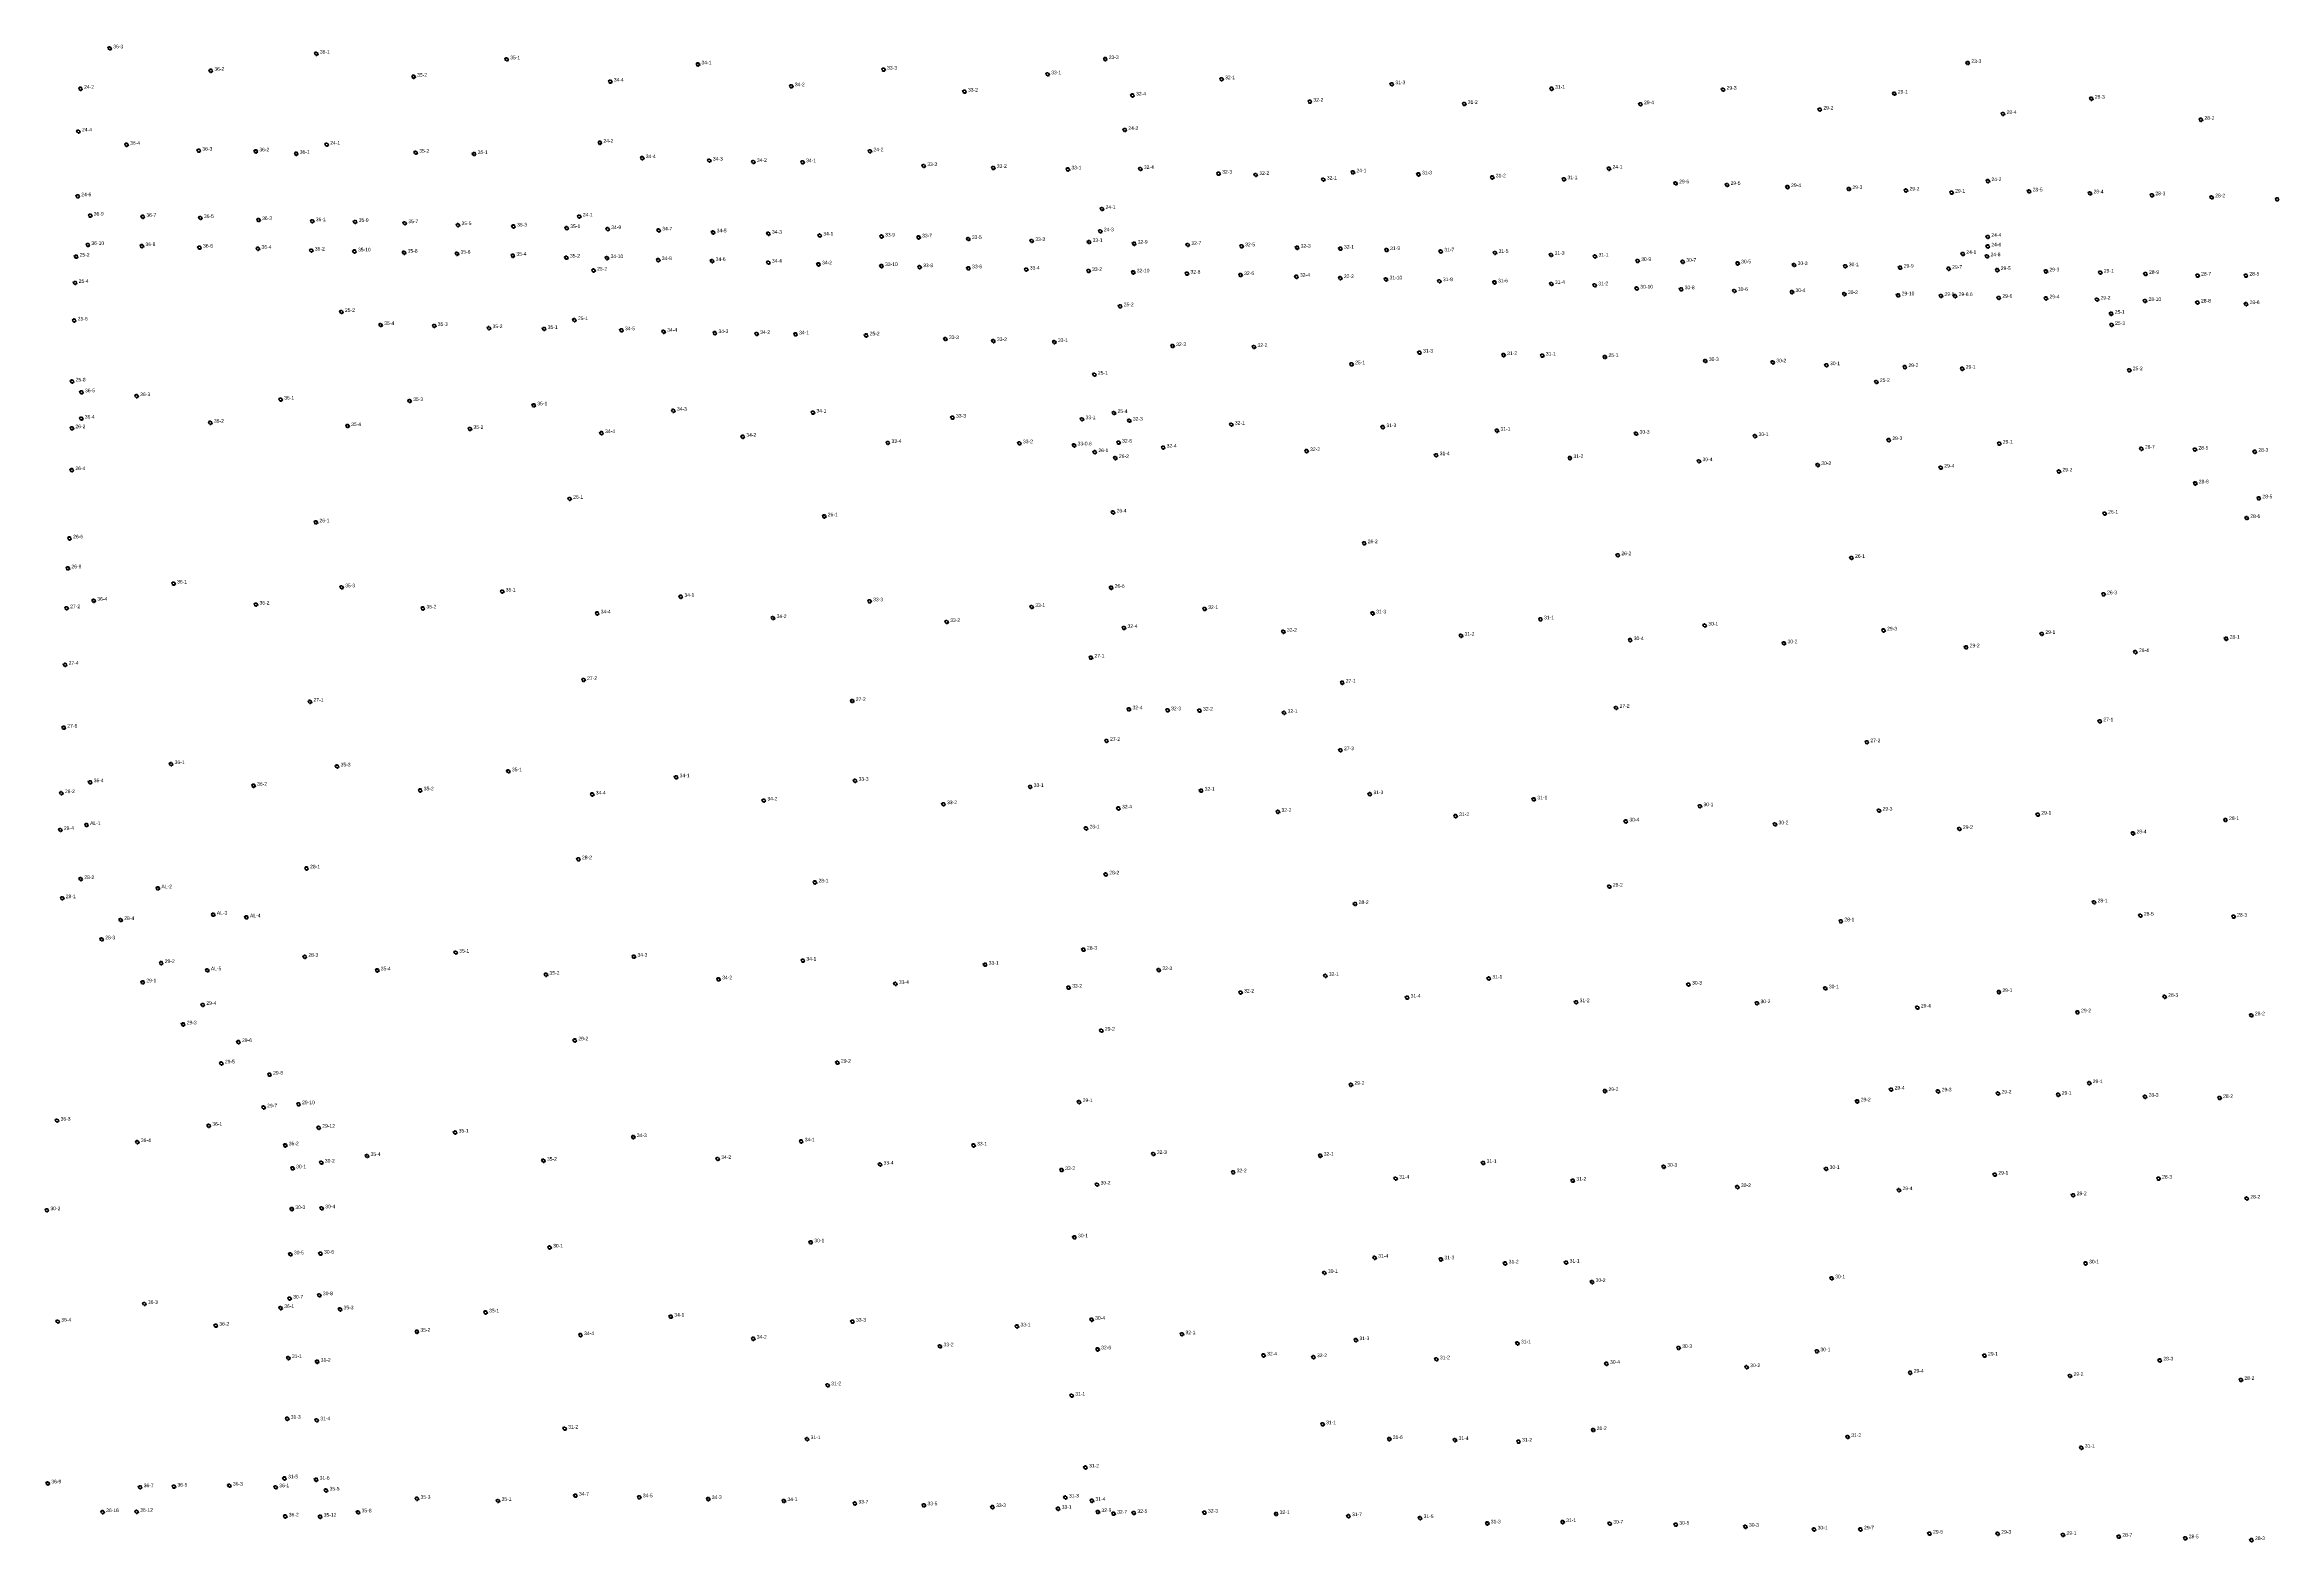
# Model space of a CAD drawing. Header units: inches. Extents: x 486468 to 494393, y 5455952 to 5461583.
# Drawn here: x 486468 to 487712, y 5456130 to 5456964 of the extents above; entities that cross this region are included whole.
import ezdxf

# ---------------------------------------------------------------- set-up
doc = ezdxf.new("R2010")
doc.units = ezdxf.units.IN
doc.header["$MEASUREMENT"] = 0
doc.layers.add('StreetLightingPoles', color=10, linetype='Continuous')

# ---------------------------------------------------------------- blocks, each defined once
blk = doc.blocks.new('Light')
at = {"color": 255}
for p, q in [((-0.7, 0.2), (-1.2, 0.4)), ((-0.4, 0.6), (-0.7, 1)), ((0, 0.7), (0, 1.2)), ((0.4, 0.6), (0.7, 1)), ((0.7, 0.2), (1.2, 0.4)), ((-0.7, -0.2), (-1.2, -0.4)), ((-0.4, -0.6), (-0.7, -1)), ((0, -0.8), (0, -1.3)), ((0.4, -0.6), (0.7, -1)), ((0.7, -0.2), (1.2, -0.4))]:
    blk.add_line(p, q, dxfattribs=at)
blk.add_circle((0, 0), 0.75, dxfattribs=at)

msp = doc.modelspace()

# ---------------------------------------------------------------- block references
at = {"layer": 'StreetLightingPoles'}
for p in [(486504.046, 5456962.051), (486619.114, 5456959.069), (486560.36, 5456949.568), (486725.131, 5456955.935), (486831.62, 5456953.113), (486934.999, 5456950.198), (487026.379, 5456947.604), (487058.416, 5456956.088), (487538.781, 5456953.891), (486487.801, 5456939.509), (486673.267, 5456946.243), (486782.803, 5456943.532), (486883.591, 5456940.94), (486980.04, 5456937.972), (487073.629, 5456935.795), (487123.214, 5456944.858), (487218.03, 5456942.066), (487307, 5456939.547), (487402.51, 5456939.058), (487497.859, 5456936.819), (487172.399, 5456932.369), (487258.366, 5456931.101), (487356.53, 5456930.928), (487456.403, 5456927.963), (487558.38, 5456925.503), (487607.564, 5456934.006), (487668.608, 5456922.241), (486486.618, 5456915.724), (486777.008, 5456909.475), (487069.326, 5456916.59), (486513.448, 5456908.325), (486553.651, 5456905.085), (486585.423, 5456904.652), (486607.902, 5456903.356), (486624.892, 5456908.418), (486674.472, 5456903.938), (486707.008, 5456903.21), (486800.596, 5456900.9), (486837.959, 5456899.559), (486862.484, 5456898.793), (486889.884, 5456898.602), (486927.424, 5456904.712), (486957.353, 5456896.536), (486996.097, 5456895.46), (487037.64, 5456894.599), (487078.008, 5456894.894), (487121.571, 5456892.26), (487142.256, 5456891.575), (487179.903, 5456888.982), (487196.354, 5456892.989), (487232.87, 5456891.849), (487273.975, 5456890.159), (487313.895, 5456889.144), (487338.969, 5456895.015), (487376.097, 5456886.865), (487404.723, 5456885.99), (487438.392, 5456884.79), (487549.997, 5456888.079), (486486.268, 5456879.648), (487056.647, 5456872.6), (487472.571, 5456883.714), (487504.339, 5456882.876), (487529.767, 5456881.716), (487572.933, 5456882.392), (487606.839, 5456881.286), (487641.317, 5456880.227), (487674.611, 5456879.065), (487711.096, 5456877.963), (486493.197, 5456868.879), (486522.48, 5456868.225), (486554.544, 5456867.57), (486586.935, 5456866.426), (486616.86, 5456865.771), (486640.71, 5456865.394), (486668.345, 5456864.662), (486697.994, 5456863.565), (486728.923, 5456862.833), (486758.572, 5456861.918), (486765.514, 5456868.373), (486781.373, 5456861.37), (486809.796, 5456860.602), (486840.069, 5456859.528), (487055.723, 5456860.139), (486491.886, 5456852.559), (486521.989, 5456851.876), (486554.053, 5456851.058), (486586.608, 5456850.403), (486616.309, 5456849.424), (486640.343, 5456848.933), (486667.979, 5456848.201), (486697.444, 5456847.652), (486870.847, 5456858.809), (486899.468, 5456857.803), (486933.89, 5456857.253), (486954.481, 5456856.745), (486982.201, 5456855.861), (487017.51, 5456854.762), (487049.45, 5456854.191), (487074.556, 5456853.233), (487104.389, 5456852.595), (487134.381, 5456851.798), (487165.331, 5456851.001), (487189.462, 5456850.481), (487215.113, 5456849.716), (487245.299, 5456848.922), (487275.485, 5456848.128), (487306.722, 5456846.983), (487535.997, 5456847.529), (487549.926, 5456857.049), (487549.926, 5456851.706), (486485.336, 5456846), (486728.557, 5456846.555), (486758.389, 5456845.457), (486773.495, 5456838.305), (486780.989, 5456845.248), (486809.539, 5456844.097), (486839.498, 5456843.585), (486870.847, 5456842.711), (486898.749, 5456841.705), (486933.839, 5456840.79), (486955.057, 5456840.162), (486982.306, 5456839.524), (487014.478, 5456838.855), (487049.148, 5456838.061), (487074.034, 5456837.26), (487103.927, 5456836.593), (487133.819, 5456835.793), (487164.923, 5456834.812), (487331.169, 5456846.106), (487354.903, 5456843.615), (487380.056, 5456843.166), (487410.599, 5456842.269), (487442.04, 5456841.371), (487470.562, 5456840.697), (487501.135, 5456839.881), (487528.124, 5456839.281), (487549.49, 5456846.254), (487555.182, 5456838.533), (487582.29, 5456837.824), (487612.587, 5456837.116), (487637.746, 5456836.408), (487666.776, 5456835.486), (487693.646, 5456835.486), (486484.807, 5456831.41), (487189.358, 5456834.063), (487214.806, 5456833.362), (487244.52, 5456832.353), (487275.212, 5456831.682), (487306.91, 5456830.844), (487331.024, 5456830.082), (487354.447, 5456828.303), (487379.169, 5456827.858), (487408.792, 5456826.967), (487440.864, 5456826.299), (487470.042, 5456825.186), (487499.999, 5456824.469), (487523.852, 5456824.136), (487531.704, 5456824.037), (487556.067, 5456823.069), (487582.322, 5456822.76), (487610.739, 5456822.143), (486484.274, 5456810.458), (486633.079, 5456815.239), (486762.821, 5456810.665), (487066.758, 5456818.373), (487618.634, 5456814.228), (487637.458, 5456821.371), (487666.685, 5456820.459), (487693.751, 5456819.592), (486654.933, 5456807.944), (486684.788, 5456807.465), (486715.281, 5456806.188), (486745.973, 5456805.794), (486789.051, 5456805.029), (486812.541, 5456804.21), (486841.048, 5456803.434), (486864.31, 5456802.978), (486885.975, 5456802.75), (486925.282, 5456802.141), (486969.446, 5456800.148), (486996.145, 5456799.012), (487030.086, 5456798.444), (487618.852, 5456808.013), (487095.94, 5456796.251), (487141.282, 5456795.713), (487195.645, 5456786.054), (487233.457, 5456792.573), (487280.275, 5456791.217), (487301.821, 5456790.898), (487336.727, 5456790.128), (487392.604, 5456787.907), (487430.154, 5456787.125), (487460.077, 5456785.561), (486483.105, 5456776.503), (487052.417, 5456780.323), (487487.85, 5456776.239), (487503.747, 5456784.48), (487535.693, 5456783.554), (487628.701, 5456782.745), (486488.33, 5456770.472), (486519.047, 5456768.317), (486599.235, 5456766.396), (486671.077, 5456765.625), (486740.218, 5456763.2), (486817.939, 5456760.175), (486482.988, 5456750.443), (486488.222, 5456755.82), (486560.1, 5456753.488), (486636.506, 5456751.685), (486704.636, 5456750.068), (486777.904, 5456747.739), (486895.653, 5456759.168), (486973.358, 5456756.356), (487045.509, 5456755.462), (487063.317, 5456758.917), (487071.871, 5456754.666), (487128.663, 5456752.504), (487213.035, 5456751.047), (487276.599, 5456749.067), (487354.046, 5456747.417), (486856.594, 5456745.688), (486937.394, 5456742.292), (487010.662, 5456742.068), (487041.082, 5456740.883), (487052.66, 5456737.119), (487065.857, 5456742.436), (487090.717, 5456739.705), (487170.569, 5456737.708), (487242.738, 5456735.413), (487420.279, 5456746.069), (487494.814, 5456743.821), (487556.32, 5456741.869), (487635.447, 5456738.987), (487665.254, 5456738.567), (487698.629, 5456737.309), (486482.943, 5456727.105), (487064.076, 5456733.839), (487317.193, 5456733.829), (487389.1, 5456732.09), (487455.209, 5456729.934), (487523.739, 5456728.517), (487589.531, 5456726.349), (486760.175, 5456711.088), (487665.44, 5456719.729), (487700.883, 5456711.402), (486618.896, 5456698.02), (486901.96, 5456701.344), (487062.792, 5456703.532), (487614.999, 5456702.888), (487694.142, 5456700.434), (486481.674, 5456689.058), (487202.652, 5456686.384), (487343.901, 5456679.719), (487474.03, 5456678.238), (486480.765, 5456672.392), (486539.615, 5456663.921), (486633.226, 5456661.845), (487061.75, 5456661.598), (486480.047, 5456650.185), (486495.165, 5456654.364), (486585.481, 5456652.24), (486678.439, 5456650.052), (486722.626, 5456659.476), (486822.108, 5456656.539), (486927.198, 5456654.045), (487017.49, 5456650.901), (487113.777, 5456649.791), (487614.393, 5456657.947), (486775.518, 5456647.277), (486873.434, 5456644.728), (486970.143, 5456642.551), (487068.86, 5456639.211), (487157.635, 5456637.095), (487207.354, 5456647.318), (487300.853, 5456644.011), (487392.282, 5456640.563), (487491.887, 5456637.81), (487580.02, 5456635.895), (487256.557, 5456634.857), (487350.786, 5456632.402), (487436.426, 5456630.637), (487537.87, 5456628.41), (487632.109, 5456625.737), (487682.665, 5456633.206), (486479.22, 5456618.659), (487050.488, 5456622.632), (486615.585, 5456598.082), (486767.924, 5456610.224), (486917.562, 5456598.51), (487190.407, 5456608.699), (487071.651, 5456593.874), (487093.157, 5456593.341), (487110.931, 5456593.164), (487158.032, 5456591.92), (487342.909, 5456594.67), (487612.301, 5456587.225), (486478.5, 5456583.64), (487059.162, 5456576.289), (487482.584, 5456575.546), (486538.217, 5456563.358), (486630.664, 5456562.062), (487189.45, 5456571.104), (486493.157, 5456553.252), (486584.168, 5456551.319), (486676.956, 5456548.69), (486726.077, 5456559.339), (486819.468, 5456556.028), (486919.146, 5456554.058), (487016.652, 5456550.67), (487111.865, 5456548.563), (486477.114, 5456547.16), (486772.768, 5456546.435), (486868.323, 5456543.071), (486968.377, 5456541.031), (487065.83, 5456538.643), (487154.592, 5456536.773), (487205.798, 5456546.613), (487297.119, 5456543.719), (487389.591, 5456539.899), (487489.344, 5456537.443), (486476.581, 5456526.667), (486491.14, 5456529.424), (487047.75, 5456527.519), (487253.561, 5456534.4), (487348.356, 5456531.421), (487431.418, 5456529.843), (487534.115, 5456527.254), (487577.778, 5456535.228), (487630.778, 5456524.761), (487682.318, 5456532.226), (486487.911, 5456499.335), (486613.655, 5456505.244), (486765.079, 5456510.331), (487058.733, 5456501.907), (486477.623, 5456488.665), (486530.893, 5456494.157), (486896.788, 5456497.443), (487339.168, 5456495.1), (487609.11, 5456486.381), (486510.167, 5456476.513), (486561.718, 5456479.497), (486580.213, 5456478.01), (487197.612, 5456485.444), (487468.1, 5456475.8), (487634.901, 5456478.958), (487686.818, 5456478.414), (486499.588, 5456465.75), (486532.719, 5456452.515), (486612.681, 5456455.999), (486696.739, 5456458.398), (486795.97, 5456456.099), (486890.053, 5456453.918), (486991.559, 5456451.64), (487046.311, 5456459.991), (486522.499, 5456441.807), (486558.405, 5456448.491), (486653.044, 5456448.452), (486746.988, 5456446.025), (486843.131, 5456443.478), (486941.578, 5456440.964), (487038.049, 5456438.831), (487088.244, 5456448.645), (487181.03, 5456445.41), (487272.033, 5456443.937), (487383.255, 5456440.562), (487459.446, 5456438.447), (487556.096, 5456436.382), (486555.886, 5456429.228), (487133.816, 5456436.108), (487226.575, 5456433.273), (487320.692, 5456430.713), (487421.351, 5456430.179), (487510.706, 5456427.742), (487599.907, 5456425.096), (487648.417, 5456433.757), (486544.944, 5456418.375), (487056.292, 5456414.886), (487696.702, 5456423.417), (486575.741, 5456408.5), (486763.062, 5456409.443), (486566.222, 5456396.622), (486593.057, 5456390.353), (486909.307, 5456397.038), (487043.875, 5456375.06), (487195.241, 5456384.706), (487336.722, 5456381.231), (487477.167, 5456375.48), (487496.096, 5456382.08), (487522.238, 5456381.018), (487555.61, 5456379.875), (487589.146, 5456379.154), (487606.408, 5456385.623), (487637.52, 5456378.046), (487679.005, 5456377.412), (486474.711, 5456364.807), (486559.204, 5456361.914), (486589.774, 5456372.11), (486609.197, 5456373.886), (486519.432, 5456352.801), (486601.783, 5456350.977), (486620.461, 5456360.78), (486696.397, 5456358.15), (486795.61, 5456355.606), (486889.131, 5456353.165), (486985.106, 5456350.921), (486605.9, 5456338.176), (486621.889, 5456341.391), (486647.352, 5456345.057), (486745.572, 5456342.42), (486842.634, 5456343.438), (486933.04, 5456340.325), (487034.151, 5456337.25), (487085.238, 5456346.229), (487178.16, 5456345.218), (487268.893, 5456341.204), (487369.475, 5456339.101), (487459.905, 5456337.878), (487053.867, 5456329.175), (487129.704, 5456335.983), (487220.192, 5456332.495), (487318.846, 5456331.306), (487410.469, 5456327.728), (487500.483, 5456326.032), (487553.832, 5456334.705), (487645.028, 5456332.459), (486469.047, 5456314.853), (486605.455, 5456315.505), (486622.088, 5456315.949), (487597.481, 5456323.226), (487694.132, 5456321.378), (487041.316, 5456299.763), (486604.676, 5456290.276), (486621.439, 5456290.7), (486748.993, 5456294.095), (486894.483, 5456296.972), (487208.489, 5456288.38), (487245.359, 5456287.484), (487180.481, 5456279.96), (487281.158, 5456285.199), (487315.116, 5456285.716), (487329.559, 5456274.845), (487462.97, 5456276.91), (487604.356, 5456285.229), (486523.35, 5456262.701), (486604.23, 5456265.649), (486620.788, 5456267.503), (486475.11, 5456252.856), (486563.127, 5456250.586), (486599.262, 5456260.363), (486632.311, 5456259.607), (486713.382, 5456257.915), (486816.506, 5456255.561), (486917.677, 5456252.802), (487009.292, 5456250.132), (487050.864, 5456253.865), (486675.1, 5456247.177), (486766.242, 5456245.291), (486862.414, 5456243.253), (486966.43, 5456239.04), (487054.2, 5456237.333), (487101.154, 5456245.791), (487198.026, 5456242.48), (487287.98, 5456240.67), (487377.74, 5456238.125), (486603.518, 5456232.506), (486619.586, 5456230.463), (487146.625, 5456233.945), (487174.393, 5456232.999), (487242.868, 5456231.828), (487337.587, 5456229.312), (487415.641, 5456227.437), (487454.762, 5456236.269), (487548.091, 5456233.877), (487645.71, 5456231.172), (486903.879, 5456217.358), (487506.715, 5456224.318), (487595.696, 5456222.539), (487690.869, 5456220.333), (487039.763, 5456211.58), (486602.908, 5456198.672), (486619.343, 5456197.843), (486757.421, 5456193.23), (487179.464, 5456195.633), (487216.616, 5456187.379), (487330.213, 5456192.44), (487471.87, 5456188.529), (486892.396, 5456187.332), (487253.231, 5456186.846), (487288.601, 5456185.958), (487602.018, 5456182.525), (486469.547, 5456162.689), (486601.397, 5456165.457), (486619.008, 5456164.746), (487047.459, 5456171.543), (486521.017, 5456160.559), (486539.784, 5456160.915), (486570.69, 5456161.431), (486596.5, 5456160.553), (486624.5, 5456158.753), (486675.154, 5456154.107), (486720.286, 5456152.946), (486763.431, 5456155.86), (486798.947, 5456154.95), (486837.35, 5456153.976), (486879.514, 5456152.88), (486919.009, 5456151.493), (486957.47, 5456150.483), (487036.263, 5456154.828), (487051.026, 5456152.996), (486500.107, 5456146.691), (486519.041, 5456146.855), (486601.791, 5456144.264), (486621.217, 5456144.115), (486642.351, 5456146.564), (486995.66, 5456149.488), (487032.219, 5456148.529), (487054.345, 5456146.747), (487063.107, 5456145.823), (487074.377, 5456146.25), (487113.721, 5456146.402), (487153.653, 5456145.645), (487193.915, 5456144.44), (487233.757, 5456143.339), (487271.163, 5456140.405), (487313.144, 5456141.157), (487339.381, 5456140.298), (487376.183, 5456139.721), (487414.961, 5456138.567), (487453.191, 5456137.041), (487479.043, 5456137.041), (487517.474, 5456134.733), (487555.466, 5456134.63), (487591.791, 5456133.976), (487622.88, 5456133.014), (487659.883, 5456132.142), (487696.776, 5456131.104)]:
    msp.add_blockref('Light', p, dxfattribs=at)

# ---------------------------------------------------------------- texts
for s, p in [('36-3', (486506.046, 5456962.051)), ('36-1', (486621.114, 5456959.069)), ('36-2', (486562.36, 5456949.568)), ('35-2', (486675.267, 5456946.243)), ('35-1', (486727.131, 5456955.935)), ('34-1', (486833.62, 5456953.113)), ('33-3', (486936.999, 5456950.198)), ('33-1', (487028.379, 5456947.604)), ('23-3', (487060.416, 5456956.088)), ('23-3', (487540.781, 5456953.891)), ('24-2', (486489.801, 5456939.509)), ('34-4', (486784.803, 5456943.532)), ('34-2', (486885.591, 5456940.94)), ('33-2', (486982.04, 5456937.972)), ('32-4', (487075.629, 5456935.795)), ('32-1', (487125.214, 5456944.858)), ('31-3', (487220.03, 5456942.066)), ('31-1', (487309, 5456939.547)), ('29-3', (487404.51, 5456939.058)), ('29-1', (487499.859, 5456936.819)), ('28-3', (487609.564, 5456934.006)), ('32-2', (487174.399, 5456932.369)), ('31-2', (487260.366, 5456931.101)), ('29-4', (487358.53, 5456930.928)), ('29-2', (487458.403, 5456927.963)), ('28-4', (487560.38, 5456925.503)), ('28-2', (487670.608, 5456922.241)), ('24-4', (486488.618, 5456915.724)), ('24-1', (486626.892, 5456908.418)), ('24-2', (486779.008, 5456909.475)), ('24-2', (487071.326, 5456916.59)), ('36-4', (486515.448, 5456908.325)), ('36-3', (486555.651, 5456905.085)), ('36-2', (486587.423, 5456904.652)), ('36-1', (486609.902, 5456903.356)), ('35-2', (486676.472, 5456903.938)), ('35-1', (486709.008, 5456903.21)), ('34-4', (486802.596, 5456900.9)), ('34-3', (486839.959, 5456899.559)), ('34-2', (486864.484, 5456898.793)), ('34-1', (486891.884, 5456898.602)), ('24-2', (486929.424, 5456904.712)), ('33-3', (486959.353, 5456896.536)), ('33-2', (486998.097, 5456895.46)), ('33-1', (487039.64, 5456894.599)), ('32-4', (487080.008, 5456894.894)), ('32-3', (487123.571, 5456892.26)), ('32-2', (487144.256, 5456891.575)), ('32-1', (487181.903, 5456888.982)), ('24-1', (487198.354, 5456892.989)), ('31-3', (487234.87, 5456891.849)), ('31-2', (487275.975, 5456890.159)), ('31-1', (487315.895, 5456889.144)), ('24-1', (487340.969, 5456895.015)), ('29-6', (487378.097, 5456886.865)), ('29-5', (487406.723, 5456885.99)), ('29-4', (487440.392, 5456884.79)), ('29-3', (487474.571, 5456883.714)), ('24-2', (487551.997, 5456888.079)), ('24-6', (486488.268, 5456879.648)), ('24-1', (487058.647, 5456872.6)), ('29-2', (487506.339, 5456882.876)), ('29-1', (487531.767, 5456881.716)), ('28-5', (487574.933, 5456882.392)), ('28-4', (487608.839, 5456881.286)), ('28-3', (487643.317, 5456880.227)), ('28-2', (487676.611, 5456879.065)), ('36-9', (486495.197, 5456868.879)), ('36-7', (486524.48, 5456868.225)), ('36-5', (486556.544, 5456867.57)), ('36-3', (486588.935, 5456866.426)), ('36-1', (486618.86, 5456865.771)), ('35-9', (486642.71, 5456865.394)), ('35-7', (486670.345, 5456864.662)), ('35-5', (486699.994, 5456863.565)), ('35-3', (486730.923, 5456862.833)), ('35-1', (486760.572, 5456861.918)), ('24-1', (486767.514, 5456868.373)), ('34-9', (486783.373, 5456861.37)), ('34-7', (486811.796, 5456860.602)), ('34-5', (486842.069, 5456859.528)), ('34-3', (486872.847, 5456858.809)), ('24-3', (487057.723, 5456860.139)), ('36-10', (486493.886, 5456852.559)), ('36-8', (486523.989, 5456851.876)), ('36-6', (486556.053, 5456851.058)), ('36-4', (486588.608, 5456850.403)), ('36-2', (486618.309, 5456849.424)), ('35-10', (486642.343, 5456848.933)), ('35-8', (486669.979, 5456848.201)), ('35-6', (486699.444, 5456847.652)), ('35-4', (486730.557, 5456846.555)), ('34-1', (486901.468, 5456857.803)), ('33-9', (486935.89, 5456857.253)), ('33-7', (486956.481, 5456856.745)), ('33-5', (486984.201, 5456855.861)), ('33-3', (487019.51, 5456854.762)), ('33-1', (487051.45, 5456854.191)), ('32-9', (487076.556, 5456853.233)), ('32-7', (487106.389, 5456852.595)), ('32-5', (487136.381, 5456851.798)), ('32-3', (487167.331, 5456851.001)), ('32-1', (487191.462, 5456850.481)), ('31-9', (487217.113, 5456849.716)), ('31-7', (487247.299, 5456848.922)), ('31-5', (487277.485, 5456848.128)), ('31-3', (487308.722, 5456846.983)), ('24-1', (487537.997, 5456847.529)), ('24-8', (487551.49, 5456846.254)), ('24-4', (487551.926, 5456857.049)), ('24-6', (487551.926, 5456851.706)), ('25-2', (486487.336, 5456846)), ('35-2', (486760.389, 5456845.457)), ('25-2', (486775.495, 5456838.305)), ('34-10', (486782.989, 5456845.248)), ('34-8', (486811.539, 5456844.097)), ('34-6', (486841.498, 5456843.585)), ('34-4', (486872.847, 5456842.711)), ('34-2', (486900.749, 5456841.705)), ('33-10', (486935.839, 5456840.79)), ('33-8', (486957.057, 5456840.162)), ('33-6', (486984.306, 5456839.524)), ('33-4', (487016.478, 5456838.855)), ('33-2', (487051.148, 5456838.061)), ('32-10', (487076.034, 5456837.26)), ('32-8', (487105.927, 5456836.593)), ('32-6', (487135.819, 5456835.793)), ('32-4', (487166.923, 5456834.812)), ('32-2', (487191.358, 5456834.063)), ('31-1', (487333.169, 5456846.106)), ('30-9', (487356.903, 5456843.615)), ('30-7', (487382.056, 5456843.166)), ('30-5', (487412.599, 5456842.269)), ('30-3', (487444.04, 5456841.371)), ('30-1', (487472.562, 5456840.697)), ('29-9', (487503.135, 5456839.881)), ('29-7', (487530.124, 5456839.281)), ('29-5', (487557.182, 5456838.533)), ('29-3', (487584.29, 5456837.824)), ('29-1', (487614.587, 5456837.116)), ('28-9', (487639.746, 5456836.408)), ('28-7', (487668.776, 5456835.486)), ('28-5', (487695.646, 5456835.486)), ('25-4', (486486.807, 5456831.41)), ('31-10', (487216.806, 5456833.362)), ('31-8', (487246.52, 5456832.353)), ('31-6', (487277.212, 5456831.682)), ('31-4', (487308.91, 5456830.844)), ('31-2', (487333.024, 5456830.082)), ('30-10', (487356.447, 5456828.303)), ('30-8', (487381.169, 5456827.858)), ('30-6', (487410.792, 5456826.967)), ('30-4', (487442.864, 5456826.299)), ('30-2', (487472.042, 5456825.186)), ('29-10', (487501.999, 5456824.469)), ('29-8', (487525.852, 5456824.136)), ('29-6.6', (487533.704, 5456824.037)), ('29-6', (487558.067, 5456823.069)), ('29-4', (487584.322, 5456822.76)), ('29-2', (487612.739, 5456822.143)), ('28-10', (487639.458, 5456821.371)), ('25-6', (486486.274, 5456810.458)), ('25-2', (486635.079, 5456815.239)), ('25-1', (486764.821, 5456810.665)), ('25-2', (487068.758, 5456818.373)), ('25-1', (487620.634, 5456814.228)), ('28-8', (487668.685, 5456820.459)), ('28-6', (487695.751, 5456819.592)), ('35-4', (486656.933, 5456807.944)), ('35-3', (486686.788, 5456807.465)), ('35-2', (486717.281, 5456806.188)), ('35-1', (486747.973, 5456805.794)), ('34-5', (486791.051, 5456805.029)), ('34-4', (486814.541, 5456804.21)), ('34-3', (486843.048, 5456803.434)), ('34-2', (486866.31, 5456802.978)), ('34-1', (486887.975, 5456802.75)), ('25-2', (486927.282, 5456802.141)), ('33-3', (486971.446, 5456800.148)), ('33-2', (486998.145, 5456799.012)), ('33-1', (487032.086, 5456798.444)), ('25-3', (487620.852, 5456808.013)), ('32-3', (487097.94, 5456796.251)), ('32-2', (487143.282, 5456795.713)), ('25-1', (487197.645, 5456786.054)), ('31-3', (487235.457, 5456792.573)), ('31-2', (487282.275, 5456791.217)), ('31-1', (487303.821, 5456790.898)), ('25-1', (487338.727, 5456790.128)), ('30-3', (487394.604, 5456787.907)), ('30-2', (487432.154, 5456787.125)), ('30-1', (487462.077, 5456785.561)), ('29-2', (487505.747, 5456784.48)), ('25-8', (486485.105, 5456776.503)), ('25-1', (487054.417, 5456780.323)), ('25-2', (487489.85, 5456776.239)), ('29-1', (487537.693, 5456783.554)), ('25-2', (487630.701, 5456782.745)), ('36-5', (486490.33, 5456770.472)), ('36-3', (486521.047, 5456768.317)), ('36-1', (486601.235, 5456766.396)), ('35-3', (486673.077, 5456765.625)), ('35-1', (486742.218, 5456763.2)), ('34-3', (486819.939, 5456760.175)), ('34-1', (486897.653, 5456759.168)), ('26-2', (486484.988, 5456750.443)), ('36-4', (486490.222, 5456755.82)), ('36-2', (486562.1, 5456753.488)), ('35-4', (486638.506, 5456751.685)), ('35-2', (486706.636, 5456750.068)), ('34-4', (486779.904, 5456747.739)), ('33-3', (486975.358, 5456756.356)), ('33-1', (487047.509, 5456755.462)), ('25-4', (487065.317, 5456758.917)), ('32-3', (487073.871, 5456754.666)), ('32-1', (487130.663, 5456752.504)), ('31-3', (487215.035, 5456751.047)), ('31-1', (487278.599, 5456749.067)), ('30-3', (487356.046, 5456747.417)), ('34-2', (486858.594, 5456745.688)), ('33-4', (486939.394, 5456742.292)), ('33-2', (487012.662, 5456742.068)), ('33-0.6', (487043.082, 5456740.883)), ('26-1', (487054.66, 5456737.119)), ('32-6', (487067.857, 5456742.436)), ('32-4', (487092.717, 5456739.705)), ('32-2', (487172.569, 5456737.708)), ('31-4', (487244.738, 5456735.413)), ('30-1', (487422.279, 5456746.069)), ('29-3', (487496.814, 5456743.821)), ('29-1', (487558.32, 5456741.869)), ('28-7', (487637.447, 5456738.987)), ('28-5', (487667.254, 5456738.567)), ('28-3', (487700.629, 5456737.309)), ('26-4', (486484.943, 5456727.105)), ('26-2', (487066.076, 5456733.839)), ('31-2', (487319.193, 5456733.829)), ('30-4', (487391.1, 5456732.09)), ('30-2', (487457.209, 5456729.934)), ('29-4', (487525.739, 5456728.517)), ('29-2', (487591.531, 5456726.349)), ('26-1', (486762.175, 5456711.088)), ('28-8', (487667.44, 5456719.729)), ('28-5', (487702.883, 5456711.402)), ('26-1', (486620.896, 5456698.02)), ('26-1', (486903.96, 5456701.344)), ('26-4', (487064.792, 5456703.532)), ('26-1', (487616.999, 5456702.888)), ('28-6', (487696.142, 5456700.434)), ('26-6', (486483.674, 5456689.058)), ('26-2', (487204.652, 5456686.384)), ('26-8', (486482.765, 5456672.392)), ('26-2', (487345.901, 5456679.719)), ('26-1', (487476.03, 5456678.238)), ('36-1', (486541.615, 5456663.921)), ('35-3', (486635.226, 5456661.845)), ('35-1', (486724.626, 5456659.476)), ('26-6', (487063.75, 5456661.598)), ('27-2', (486482.047, 5456650.185)), ('36-4', (486497.165, 5456654.364)), ('36-2', (486587.481, 5456652.24)), ('35-2', (486680.439, 5456650.052)), ('34-4', (486777.518, 5456647.277)), ('34-1', (486824.108, 5456656.539)), ('33-3', (486929.198, 5456654.045)), ('33-1', (487019.49, 5456650.901)), ('32-1', (487115.777, 5456649.791)), ('31-3', (487209.354, 5456647.318)), ('26-3', (487616.393, 5456657.947)), ('34-2', (486875.434, 5456644.728)), ('33-2', (486972.143, 5456642.551)), ('32-4', (487070.86, 5456639.211)), ('32-2', (487159.635, 5456637.095)), ('31-2', (487258.557, 5456634.857)), ('31-1', (487302.853, 5456644.011)), ('30-1', (487394.282, 5456640.563)), ('29-3', (487493.887, 5456637.81)), ('29-1', (487582.02, 5456635.895)), ('27-1', (487052.488, 5456622.632)), ('30-4', (487352.786, 5456632.402)), ('30-2', (487438.426, 5456630.637)), ('29-2', (487539.87, 5456628.41)), ('28-4', (487634.109, 5456625.737)), ('28-1', (487684.665, 5456633.206)), ('27-4', (486481.22, 5456618.659)), ('27-2', (486769.924, 5456610.224)), ('27-1', (486617.585, 5456598.082)), ('27-2', (486919.562, 5456598.51)), ('27-1', (487192.407, 5456608.699)), ('32-4', (487073.651, 5456593.874)), ('32-3', (487095.157, 5456593.341)), ('32-2', (487112.931, 5456593.164)), ('32-1', (487160.032, 5456591.92)), ('27-2', (487344.909, 5456594.67)), ('27-1', (487614.301, 5456587.225)), ('27-6', (486480.5, 5456583.64)), ('27-2', (487061.162, 5456576.289)), ('27-2', (487484.584, 5456575.546)), ('36-1', (486540.217, 5456563.358)), ('35-3', (486632.664, 5456562.062)), ('27-3', (487191.45, 5456571.104)), ('36-4', (486495.157, 5456553.252)), ('36-2', (486586.168, 5456551.319)), ('35-2', (486678.956, 5456548.69)), ('35-1', (486728.077, 5456559.339)), ('34-1', (486821.468, 5456556.028)), ('33-3', (486921.146, 5456554.058)), ('33-1', (487018.652, 5456550.67)), ('32-1', (487113.865, 5456548.563)), ('28-2', (486479.114, 5456547.16)), ('34-4', (486774.768, 5456546.435)), ('34-2', (486870.323, 5456543.071)), ('33-2', (486970.377, 5456541.031)), ('32-4', (487067.83, 5456538.643)), ('32-2', (487156.592, 5456536.773)), ('31-3', (487207.798, 5456546.613)), ('31-1', (487299.119, 5456543.719)), ('30-1', (487391.591, 5456539.899)), ('29-3', (487491.344, 5456537.443)), ('29-1', (487579.778, 5456535.228)), ('28-4', (486478.581, 5456526.667)), ('AL-1', (486493.14, 5456529.424)), ('28-1', (487049.75, 5456527.519)), ('31-2', (487255.561, 5456534.4)), ('30-4', (487350.356, 5456531.421)), ('30-2', (487433.418, 5456529.843)), ('29-2', (487536.115, 5456527.254)), ('28-4', (487632.778, 5456524.761)), ('28-1', (487684.318, 5456532.226)), ('28-2', (486767.079, 5456510.331)), ('28-2', (486489.911, 5456499.335)), ('28-1', (486615.655, 5456505.244)), ('28-2', (487060.733, 5456501.907)), ('28-1', (486479.623, 5456488.665)), ('AL-2', (486532.893, 5456494.157)), ('28-1', (486898.788, 5456497.443)), ('28-2', (487199.612, 5456485.444)), ('28-2', (487341.168, 5456495.1)), ('28-1', (487611.11, 5456486.381)), ('28-4', (486512.167, 5456476.513)), ('AL-3', (486563.718, 5456479.497)), ('AL-4', (486582.213, 5456478.01)), ('28-1', (487470.1, 5456475.8)), ('28-5', (487636.901, 5456478.958)), ('28-3', (487688.818, 5456478.414)), ('28-3', (486501.588, 5456465.75)), ('29-2', (486534.719, 5456452.515)), ('AL-5', (486560.405, 5456448.491)), ('28-3', (486614.681, 5456455.999)), ('35-4', (486655.044, 5456448.452)), ('35-1', (486698.739, 5456458.398)), ('34-3', (486797.97, 5456456.099)), ('34-1', (486892.053, 5456453.918)), ('33-1', (486993.559, 5456451.64)), ('28-3', (487048.311, 5456459.991)), ('32-3', (487090.244, 5456448.645)), ('29-1', (486524.499, 5456441.807)), ('35-2', (486748.988, 5456446.025)), ('34-2', (486845.131, 5456443.478)), ('33-4', (486943.578, 5456440.964)), ('33-2', (487040.049, 5456438.831)), ('32-2', (487135.816, 5456436.108)), ('32-1', (487183.03, 5456445.41)), ('31-1', (487274.033, 5456443.937)), ('30-3', (487385.255, 5456440.562)), ('30-1', (487461.446, 5456438.447)), ('29-1', (487558.096, 5456436.382)), ('29-4', (486557.886, 5456429.228)), ('31-4', (487228.575, 5456433.273)), ('31-2', (487322.692, 5456430.713)), ('30-2', (487423.351, 5456430.179)), ('29-4', (487512.706, 5456427.742)), ('29-2', (487601.907, 5456425.096)), ('28-3', (487650.417, 5456433.757)), ('28-2', (487698.702, 5456423.417)), ('29-3', (486546.944, 5456418.375)), ('29-2', (487058.292, 5456414.886)), ('29-6', (486577.741, 5456408.5)), ('29-2', (486765.062, 5456409.443)), ('29-5', (486568.222, 5456396.622)), ('29-8', (486595.057, 5456390.353)), ('29-2', (486911.307, 5456397.038)), ('29-10', (486611.197, 5456373.886)), ('29-1', (487045.875, 5456375.06)), ('29-2', (487197.241, 5456384.706)), ('29-2', (487338.722, 5456381.231)), ('29-2', (487479.167, 5456375.48)), ('29-4', (487498.096, 5456382.08)), ('29-3', (487524.238, 5456381.018)), ('29-2', (487557.61, 5456379.875)), ('29-1', (487591.146, 5456379.154)), ('29-1', (487608.408, 5456385.623)), ('28-3', (487639.52, 5456378.046)), ('28-2', (487681.005, 5456377.412)), ('36-3', (486476.711, 5456364.807)), ('36-1', (486561.204, 5456361.914)), ('29-7', (486591.774, 5456372.11)), ('36-4', (486521.432, 5456352.801)), ('36-2', (486603.783, 5456350.977)), ('29-12', (486622.461, 5456360.78)), ('35-1', (486698.397, 5456358.15)), ('34-3', (486797.61, 5456355.606)), ('34-1', (486891.131, 5456353.165)), ('33-1', (486987.106, 5456350.921)), ('30-1', (486607.9, 5456338.176)), ('30-2', (486623.889, 5456341.391)), ('35-4', (486649.352, 5456345.057)), ('35-2', (486747.572, 5456342.42)), ('34-2', (486844.634, 5456343.438)), ('33-4', (486935.04, 5456340.325)), ('33-2', (487036.151, 5456337.25)), ('32-3', (487087.238, 5456346.229)), ('32-2', (487131.704, 5456335.983)), ('32-1', (487180.16, 5456345.218)), ('31-1', (487270.893, 5456341.204)), ('30-3', (487371.475, 5456339.101)), ('30-1', (487461.905, 5456337.878)), ('30-2', (487055.867, 5456329.175)), ('31-4', (487222.192, 5456332.495)), ('31-2', (487320.846, 5456331.306)), ('30-2', (487412.469, 5456327.728)), ('29-4', (487502.483, 5456326.032)), ('29-1', (487555.832, 5456334.705)), ('28-3', (487647.028, 5456332.459)), ('30-2', (486471.047, 5456314.853)), ('30-3', (486607.455, 5456315.505)), ('30-4', (486624.088, 5456315.949)), ('29-2', (487599.481, 5456323.226)), ('28-2', (487696.132, 5456321.378)), ('30-1', (487043.316, 5456299.763)), ('30-5', (486606.676, 5456290.276)), ('30-6', (486623.439, 5456290.7)), ('30-1', (486750.993, 5456294.095)), ('30-1', (486896.483, 5456296.972)), ('31-4', (487210.489, 5456288.38)), ('31-3', (487247.359, 5456287.484)), ('30-1', (487182.481, 5456279.96)), ('31-2', (487283.158, 5456285.199)), ('31-1', (487317.116, 5456285.716)), ('30-2', (487331.559, 5456274.845)), ('30-1', (487464.97, 5456276.91)), ('30-1', (487606.356, 5456285.229)), ('36-3', (486525.35, 5456262.701)), ('30-7', (486606.23, 5456265.649)), ('30-8', (486622.788, 5456267.503)), ('36-4', (486477.11, 5456252.856)), ('36-2', (486565.127, 5456250.586)), ('36-1', (486601.262, 5456260.363)), ('35-3', (486634.311, 5456259.607)), ('35-1', (486715.382, 5456257.915)), ('34-1', (486818.506, 5456255.561)), ('33-3', (486919.677, 5456252.802)), ('33-1', (487011.292, 5456250.132)), ('30-4', (487052.864, 5456253.865)), ('35-2', (486677.1, 5456247.177)), ('34-4', (486768.242, 5456245.291)), ('34-2', (486864.414, 5456243.253)), ('33-2', (486968.43, 5456239.04)), ('32-6', (487056.2, 5456237.333)), ('32-1', (487103.154, 5456245.791)), ('31-3', (487200.026, 5456242.48)), ('31-1', (487289.98, 5456240.67)), ('30-3', (487379.74, 5456238.125)), ('31-1', (486605.518, 5456232.506)), ('31-2', (486621.586, 5456230.463)), ('32-4', (487148.625, 5456233.945)), ('32-2', (487176.393, 5456232.999)), ('31-2', (487244.868, 5456231.828)), ('30-4', (487339.587, 5456229.312)), ('30-2', (487417.641, 5456227.437)), ('30-1', (487456.762, 5456236.269)), ('29-4', (487508.715, 5456224.318)), ('29-1', (487550.091, 5456233.877)), ('28-3', (487647.71, 5456231.172)), ('31-2', (486905.879, 5456217.358)), ('31-1', (487041.763, 5456211.58)), ('29-2', (487597.696, 5456222.539)), ('28-2', (487692.869, 5456220.333)), ('31-3', (486604.908, 5456198.672)), ('31-4', (486621.343, 5456197.843)), ('31-2', (486759.421, 5456193.23)), ('31-1', (486894.396, 5456187.332)), ('31-1', (487181.464, 5456195.633)), ('31-6', (487218.616, 5456187.379)), ('31-4', (487255.231, 5456186.846)), ('31-2', (487332.213, 5456192.44)), ('31-2', (487473.87, 5456188.529)), ('31-2', (487290.601, 5456185.958)), ('31-1', (487604.018, 5456182.525)), ('36-9', (486471.547, 5456162.689)), ('31-5', (486603.397, 5456165.457)), ('31-6', (486621.008, 5456164.746)), ('31-2', (487049.459, 5456171.543)), ('36-7', (486523.017, 5456160.559)), ('36-5', (486541.784, 5456160.915)), ('36-3', (486572.69, 5456161.431)), ('36-1', (486598.5, 5456160.553)), ('35-5', (486626.5, 5456158.753)), ('35-3', (486677.154, 5456154.107)), ('35-1', (486722.286, 5456152.946)), ('34-7', (486765.431, 5456155.86)), ('34-5', (486800.947, 5456154.95)), ('34-3', (486839.35, 5456153.976)), ('34-1', (486881.514, 5456152.88)), ('33-7', (486921.009, 5456151.493)), ('33-5', (486959.47, 5456150.483)), ('33-3', (486997.66, 5456149.488)), ('31-3', (487038.263, 5456154.828)), ('31-4', (487053.026, 5456152.996)), ('36-16', (486502.107, 5456146.691)), ('36-12', (486521.041, 5456146.855)), ('36-2', (486603.791, 5456144.264)), ('35-12', (486623.217, 5456144.115)), ('35-8', (486644.351, 5456146.564)), ('33-1', (487034.219, 5456148.529)), ('32-9', (487056.345, 5456146.747)), ('32-7', (487065.107, 5456145.823)), ('32-5', (487076.377, 5456146.25)), ('32-3', (487115.721, 5456146.402)), ('32-1', (487155.653, 5456145.645)), ('31-7', (487195.915, 5456144.44)), ('31-5', (487235.757, 5456143.339)), ('31-3', (487273.163, 5456140.405)), ('31-1', (487315.144, 5456141.157)), ('30-7', (487341.381, 5456140.298)), ('30-5', (487378.183, 5456139.721)), ('30-3', (487416.961, 5456138.567)), ('30-1', (487455.191, 5456137.041)), ('29-7', (487481.043, 5456137.041)), ('29-5', (487519.474, 5456134.733)), ('29-3', (487557.466, 5456134.63)), ('29-1', (487593.791, 5456133.976)), ('28-7', (487624.88, 5456133.014)), ('28-5', (487661.883, 5456132.142)), ('28-3', (487698.776, 5456131.104))]:
    msp.add_text(s, height=2, dxfattribs=at).set_placement(p)

doc.saveas('drawing.dxf')
